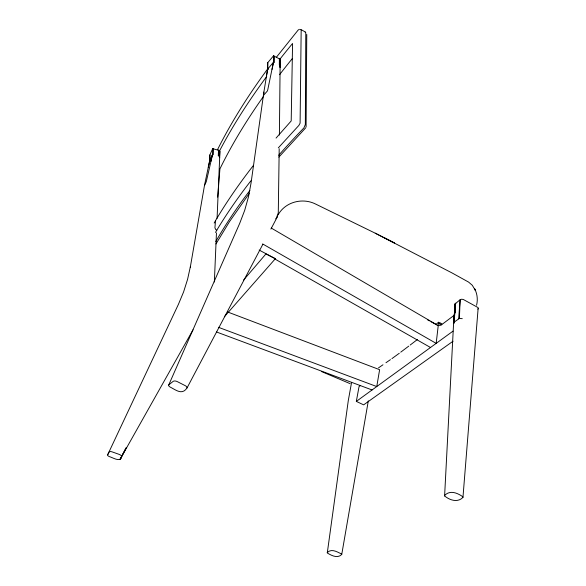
<?xml version="1.0" encoding="UTF-8"?>
<svg xmlns="http://www.w3.org/2000/svg" width="586" height="586" viewBox="0 0 586 586"><rect width="100%" height="100%" fill="white"/><g stroke="black" fill="none" stroke-linecap="round" stroke-linejoin="round"><path stroke-width="0.88" d="M306.771 34.442L306.09 127.067M279.397 135.051L280.181 59.23L273.508 55.824L267.758 62.673L267.634 69.126L263.883 92.046L251.013 183.235L248.464 196.911L244.699 210.33L239.674 223.427L168.717 385.017M280.057 64.16L280.027 67.39L280.298 64.57M279.39 58.563L279.332 65.024L280.13 65.691M273.508 55.824L273.42 62.292L267.758 89.797L267.363 90.998L263.634 95.262L263.883 92.046M273.611 55.853L273.523 62.321L272.058 69.382M274.453 56.095L274.365 62.563L273.42 62.292L267.634 69.126L268.344 69.661M279.2 148.749L278.284 212.681L276.841 217.809L270.886 229.097M190.304 267.172L204.58 184.92L209.649 160.776L209.913 154.865L212.681 148.698L219.369 150.441L219.157 156.367L219.691 157.363L217.076 218.322M219.853 151.085L219.604 157.715L219.904 151.444L219.369 150.441M218.278 155.949L218.497 150.023M453.82 323.619L454.091 322.154L459.395 318.432L460.135 299.71L461.665 299.219L463.336 299.483L478.183 307.657L462.962 497.375C457.622 502.978 449.674 500.158 444.606 495.946L453.615 322.849L455.19 303.856L454.582 313.107M212.681 148.698L212.425 154.631L209.583 167.42L206.287 181.66L204.499 185.572L204.58 184.92M213.553 148.778L213.311 154.711L212.425 154.631L209.649 160.776L210.418 161.106M214.351 282.005L216.454 232.876M455.454 306.617L455.219 304.346L453.718 323.23L455.19 303.856M444.606 495.946L444.635 495.441C450.092 489.815 457.351 492.936 462.735 496.672L462.962 497.375M454.077 320.117L454.458 314.858M454.297 320.139L454.428 318.315L454.318 320.176M454.824 312.858L455.014 310.126M454.091 322.154L455.652 303.145L453.732 322.674L455.19 303.826L460.135 299.71L458.648 318.784M253.511 165.318A1294.481 435.925 -18.9 0 0 215.487 220.71L214.923 227.837L215.809 229.661L216.805 230.173A1304.758 431.53 -18.6 0 1 250.896 180.796M217.684 197.152L219.926 168.893A1133.361 438.746 -20.9 0 1 263.48 96.404M454.89 312.968L455.029 311.166M453.732 322.674L455.307 303.519M454.128 320.007L454.428 316.396M454.729 312.785L455.036 309.174M271.281 228.071L438.233 325.64L436.174 343.367L262.594 243.908M454.128 315.334L441.463 324.82L439.83 325.53L438.775 324.922L438.694 322.132L435.94 324.38M368.308 400.89L341.741 554.459C337.507 558.824 331.471 555.477 327.281 552.994L348.282 400.634L351.483 382.9M187.037 387.939L186.641 386.628L185.462 385.778L177.338 381.64A3.186 1.568 17.6 0 0 173.178 381.361L168.988 384.687A3.157 1.546 17.6 0 0 170.321 387.156C176.276 390.151 182.034 395.36 187.037 387.939L262.799 244.413M453.044 341.22L363.65 404.845L356.325 401.403L359.05 386.562L360.478 385.493M266.447 75.953L267.707 69.185L267.758 62.673M190.369 266.674L187.579 279.339L183.594 291.923L178.4 304.376L107.641 454.853A2.666 1.062 17.9 0 0 109.641 456.699C113.105 457.703 121.346 463.16 121.69 455.864L119.756 454.597L112.219 451.909A2.688 1.084 17.9 0 0 109.172 451.974L107.641 454.853M208.257 167.266L209.737 160.813L209.913 154.865M210.938 161.355L212.52 154.638M280.276 66.987L280.181 59.23M476.557 305.277C477.971 299.79 477.304 293.82 474.675 288.803L475.319 290.312L472.279 285.257L468.595 282.1L452.297 273.083L375.238 233.191L315.649 204.075C302.566 197.46 285.301 201.811 278.05 214.945M224.357 316.748L275.354 258.726L259.151 250.061M217.413 149.87C231.778 121.243 249.057 94.141 268.058 68.386M193.036 329.815L120.145 459.299L126.049 447.975M120.145 459.299L126.056 447.96M214.176 223.068L215.487 220.71M215.48 232.466L216.805 230.173M215.941 243.981L229.456 221.698L249.138 193.607M477.868 309.174L478.359 308.463M276.614 56.967L298.223 29.974L299.497 29.3M243.505 280.167L265.941 253.921L275.354 258.726M278.826 157.121L305.716 127.821M275.427 258.477L274.937 259.034L430.505 347.491M276.057 138.084L291.198 120.95L292.568 43.489A1162.477 449.286 -21.1 0 0 279.339 59.904M278.313 147.87L298.867 125.419L300.098 123.177L301.167 30.172L300.53 29.534M327.208 552.627C331.493 548.24 337.089 551.865 341.418 553.946L341.741 554.459M275.669 218.893L277.259 216.959L277.031 215.919M417.357 339.55L410.171 345.051M399.278 353.27L391.939 358.61M400.729 352.171L408.72 346.15M356.325 401.403L453.044 331.112M378.49 367.876L382.973 364.785M385.962 362.727L390.444 359.643M459.395 318.432L462.273 318.667M305.138 32.127L305.782 32.765L305.343 124.51L303.914 127.909A1282.373 424.945 -18.5 0 0 278.658 155.319M216.578 332.006L372.073 389.961M218.388 327.281L376.761 386.555L379.625 369.693L227.624 311.979M350.157 383.676L321.604 371.59M375.238 233.191L394.459 242.97L384.24 237.755M438.57 323.172L441.734 324.812M439.485 322.542L441.851 323.772M427.787 320.015L429.392 320.879M430.996 321.743L438.233 325.64M300.999 29.564L305.614 32.157M279.544 74.7A1133.361 438.746 -20.9 0 1 292.392 58.505M219.179 151.606A1162.477 449.286 -21.1 0 1 266.703 76.495M215.802 241.52A1282.373 424.945 -18.5 0 1 249.878 190.472M455.41 304.661L455.278 306.485L455.41 304.661"/></g></svg>
